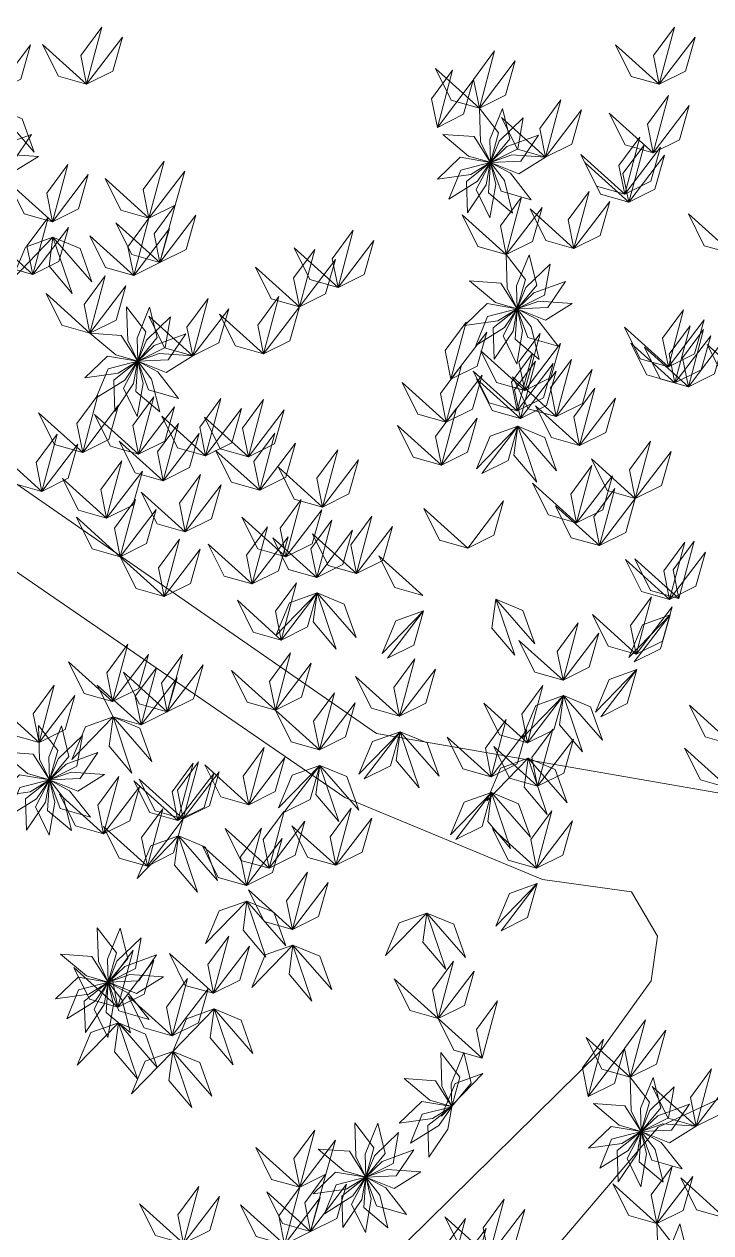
# Model space of a CAD drawing. Header units: inches. Extents: x 15 to 22798, y 21 to 21519.
# Drawn here: x 17654.3 to 17723.8, y 11029.2 to 11151.6 of the extents above; entities that cross this region are included whole.
import ezdxf

# ---------------------------------------------------------------- set-up
doc = ezdxf.new("R2010")
doc.units = ezdxf.units.IN
doc.header["$MEASUREMENT"] = 0
doc.layers.add('ARREDAMENTO', color=8, linetype='Continuous', lineweight=13)

msp = doc.modelspace()

# ---------------------------------------------------------------- linework, layer by layer
at = {"layer": 'ARREDAMENTO', "linetype": 'Continuous', "lineweight": 0}
for points in [[(17758.54, 11172.9), (17747.81, 11112.25), (17729.91, 11072.85), (17689.91, 11079.79), (17649.18, 11108), (17649.08, 11133.79), (17643.19, 11157.63)], [(17636.11, 11153.09), (17644.57, 11134.42), (17600.07, 11135.54), (17525.23, 11146.86), (17596.86, 11132.3), (17641.37, 11127.96), (17644.69, 11102.18), (17686.71, 11073.33), (17706.73, 11065.02), (17715.76, 11063.77), (17718.36, 11059.26), (17717.73, 11054.75), (17712.6, 11047.63), (17684.33, 11019.8), (17664.4, 11005.54), (17636.06, 10997.05), (17616.71, 11000.2), (17582.5, 11009.09), (17556.05, 11014.15)], [(17652.96, 10962.94), (17661.3, 10973.29), (17667.7, 10986.21), (17672.82, 10996.54), (17681.17, 11003.67), (17697.24, 11016.63), (17706.88, 11026.33), (17718.43, 11039.92), (17726.8, 11043.82), (17737.79, 11036.77), (17750.73, 11023.92), (17757.87, 11012.34), (17755.43, 10974.94), (17758.72, 10958.83)]]:
    msp.add_lwpolyline(points, dxfattribs=at)
at = {"layer": 'ARREDAMENTO', "lineweight": 0}
for points in [[(17660.58, 11145.53), (17659.99, 11148.44), (17662.12, 11151.33), (17660.58, 11145.53)], [(17660.58, 11145.53), (17663.23, 11146.85), (17664.21, 11150.31), (17660.58, 11145.53)], [(17718.56, 11145.53), (17717.98, 11148.43), (17720.1, 11151.32), (17718.56, 11145.53)], [(17718.56, 11145.53), (17721.21, 11146.85), (17722.19, 11150.3), (17718.56, 11145.53)], [(17651.28, 11144.73), (17653.93, 11146.05), (17654.91, 11149.51), (17651.28, 11144.73)], [(17660.58, 11145.53), (17657.72, 11146.34), (17656.12, 11149.55), (17660.58, 11145.53)], [(17700.34, 11143.11), (17699.75, 11146.02), (17701.88, 11148.91), (17700.34, 11143.11)], [(17718.56, 11145.53), (17715.71, 11146.33), (17714.11, 11149.54), (17718.56, 11145.53)], [(17700.34, 11143.11), (17702.99, 11144.43), (17703.97, 11147.89), (17700.34, 11143.11)], [(17696.09, 11141.17), (17695.51, 11144.07), (17697.63, 11146.96), (17696.09, 11141.17)], [(17700.34, 11143.11), (17697.49, 11143.92), (17695.89, 11147.13), (17700.34, 11143.11)], [(17696.09, 11141.17), (17698.74, 11142.49), (17699.72, 11145.94), (17696.09, 11141.17)], [(17717.94, 11138.59), (17717.36, 11141.5), (17719.48, 11144.39), (17717.94, 11138.59)], [(17651.33, 11143.17), (17654.07, 11142.03), (17655.27, 11138.65), (17651.33, 11143.17)], [(17700.34, 11143.11), (17700.46, 11139.7), (17701.46, 11137.63), (17702.29, 11140.6), (17700.34, 11143.11)], [(17702.67, 11143.09), (17701.39, 11139.93), (17701.46, 11137.63), (17703.43, 11140), (17702.67, 11143.09)], [(17707.04, 11138.16), (17706.45, 11141.07), (17708.58, 11143.96), (17707.04, 11138.16)], [(17707.04, 11138.16), (17709.69, 11139.48), (17710.67, 11142.93), (17707.04, 11138.16)], [(17717.94, 11138.59), (17720.6, 11139.91), (17721.57, 11143.37), (17717.94, 11138.59)], [(17704.79, 11142.13), (17702.34, 11139.76), (17701.47, 11137.62), (17704.23, 11138.99), (17704.79, 11142.13)], [(17707.04, 11138.16), (17704.19, 11138.97), (17702.59, 11142.18), (17707.04, 11138.16)], [(17717.94, 11138.59), (17715.09, 11139.4), (17713.49, 11142.61), (17717.94, 11138.59)], [(17655, 11140.46), (17651.8, 11139.29), (17650.13, 11137.69), (17653.21, 11137.82), (17655, 11140.46)], [(17696.63, 11140.46), (17699.24, 11138.27), (17701.45, 11137.63), (17699.8, 11140.23), (17696.63, 11140.46)], [(17706.34, 11140.38), (17703.13, 11139.22), (17701.47, 11137.62), (17704.55, 11137.75), (17706.34, 11140.38)], [(17715.06, 11134.39), (17714.47, 11137.3), (17716.6, 11140.19), (17715.06, 11134.39)], [(17715.46, 11133.58), (17714.88, 11136.49), (17717.01, 11139.38), (17715.46, 11133.58)], [(17715.06, 11134.39), (17717.71, 11135.71), (17718.69, 11139.16), (17715.06, 11134.39)], [(17655.7, 11138.23), (17652.3, 11138.47), (17650.13, 11137.69), (17653, 11136.55), (17655.7, 11138.23)], [(17696.11, 11135.93), (17699.49, 11136.41), (17701.45, 11137.62), (17698.41, 11138.14), (17696.11, 11135.93)], [(17707.04, 11138.16), (17703.64, 11138.4), (17701.47, 11137.62), (17704.34, 11136.48), (17707.04, 11138.16)], [(17715.06, 11134.39), (17712.2, 11135.2), (17710.6, 11138.41), (17715.06, 11134.39)], [(17715.46, 11133.58), (17718.12, 11134.91), (17719.09, 11138.36), (17715.46, 11133.58)], [(17657.12, 11131.61), (17656.54, 11134.52), (17658.66, 11137.41), (17657.12, 11131.61)], [(17666.89, 11131.97), (17666.3, 11134.87), (17668.43, 11137.76), (17666.89, 11131.97)], [(17666.89, 11131.97), (17669.54, 11133.29), (17670.52, 11136.74), (17666.89, 11131.97)], [(17697.26, 11133.9), (17700.15, 11135.71), (17701.45, 11137.62), (17698.46, 11136.85), (17697.26, 11133.9)], [(17699.14, 11132.52), (17701.04, 11135.34), (17701.45, 11137.61), (17699.03, 11135.7), (17699.14, 11132.52)], [(17701.41, 11132.01), (17702.01, 11135.37), (17701.46, 11137.61), (17700.03, 11134.88), (17701.41, 11132.01)], [(17703.7, 11132.48), (17702.87, 11135.79), (17701.46, 11137.61), (17701.26, 11134.53), (17703.7, 11132.48)], [(17705.59, 11133.84), (17703.5, 11136.52), (17701.46, 11137.61), (17702.54, 11134.72), (17705.59, 11133.84)], [(17715.46, 11133.58), (17712.61, 11134.39), (17711.01, 11137.6), (17715.46, 11133.58)], [(17657.12, 11131.61), (17654.27, 11132.42), (17652.67, 11135.63), (17657.12, 11131.61)], [(17657.12, 11131.61), (17659.77, 11132.93), (17660.75, 11136.39), (17657.12, 11131.61)], [(17666.89, 11131.97), (17664.04, 11132.77), (17662.44, 11135.99), (17666.89, 11131.97)], [(17709.92, 11128.89), (17709.33, 11131.8), (17711.46, 11134.69), (17709.92, 11128.89)], [(17668, 11127.49), (17667.41, 11130.4), (17669.54, 11133.29), (17668, 11127.49)], [(17703.05, 11128.29), (17702.47, 11131.2), (17704.6, 11134.09), (17703.05, 11128.29)], [(17703.05, 11128.29), (17705.71, 11129.61), (17706.69, 11133.07), (17703.05, 11128.29)], [(17709.92, 11128.89), (17712.57, 11130.21), (17713.55, 11133.66), (17709.92, 11128.89)], [(17655.12, 11126.26), (17654.54, 11129.17), (17656.67, 11132.06), (17655.12, 11126.26)], [(17665.35, 11126.17), (17664.76, 11129.08), (17666.89, 11131.97), (17665.35, 11126.17)], [(17668, 11127.49), (17670.65, 11128.81), (17671.63, 11132.27), (17668, 11127.49)], [(17703.05, 11128.29), (17700.2, 11129.1), (17698.6, 11132.31), (17703.05, 11128.29)], [(17709.92, 11128.89), (17707.07, 11129.7), (17705.47, 11132.91), (17709.92, 11128.89)], [(17725.96, 11128.39), (17723.11, 11129.19), (17721.51, 11132.41), (17725.96, 11128.39)], [(17655.12, 11126.26), (17657.78, 11127.58), (17658.75, 11131.03), (17655.12, 11126.26)], [(17668, 11127.49), (17665.15, 11128.3), (17663.55, 11131.51), (17668, 11127.49)], [(17665.35, 11126.17), (17668, 11127.49), (17668.98, 11130.94), (17665.35, 11126.17)], [(17686.03, 11124.95), (17685.45, 11127.86), (17687.58, 11130.75), (17686.03, 11124.95)], [(17655.12, 11126.26), (17652.27, 11127.07), (17650.67, 11130.28), (17655.12, 11126.26)], [(17657.17, 11130.04), (17654.38, 11129.05), (17653, 11125.74), (17657.17, 11130.04)], [(17657.17, 11130.04), (17656.78, 11127.11), (17659.1, 11124.36), (17657.17, 11130.04)], [(17657.17, 11130.04), (17659.91, 11128.9), (17661.11, 11125.52), (17657.17, 11130.04)], [(17665.35, 11126.17), (17662.49, 11126.98), (17660.89, 11130.19), (17665.35, 11126.17)], [(17686.03, 11124.95), (17688.69, 11126.28), (17689.66, 11129.73), (17686.03, 11124.95)], [(17682.13, 11123.01), (17681.54, 11125.92), (17683.67, 11128.81), (17682.13, 11123.01)], [(17686.03, 11124.95), (17683.18, 11125.76), (17681.58, 11128.97), (17686.03, 11124.95)], [(17703.05, 11128.29), (17703.17, 11124.89), (17704.18, 11122.81), (17705.01, 11125.78), (17703.05, 11128.29)], [(17705.39, 11128.27), (17704.11, 11125.11), (17704.18, 11122.81), (17706.15, 11125.18), (17705.39, 11128.27)], [(17682.13, 11123.01), (17679.27, 11123.82), (17677.67, 11127.03), (17682.13, 11123.01)], [(17682.13, 11123.01), (17684.78, 11124.33), (17685.76, 11127.78), (17682.13, 11123.01)], [(17707.51, 11127.31), (17705.06, 11124.94), (17704.18, 11122.8), (17706.95, 11124.17), (17707.51, 11127.31)], [(17660.92, 11120.34), (17660.34, 11123.24), (17662.46, 11126.13), (17660.92, 11120.34)], [(17660.92, 11120.34), (17663.57, 11121.66), (17664.55, 11125.11), (17660.92, 11120.34)], [(17699.34, 11125.64), (17701.96, 11123.45), (17704.17, 11122.81), (17702.52, 11125.41), (17699.34, 11125.64)], [(17709.05, 11125.56), (17705.85, 11124.4), (17704.18, 11122.8), (17707.27, 11122.93), (17709.05, 11125.56)], [(17660.92, 11120.34), (17658.07, 11121.14), (17656.47, 11124.36), (17660.92, 11120.34)], [(17671.33, 11118.03), (17670.74, 11120.94), (17672.87, 11123.83), (17671.33, 11118.03)], [(17678.5, 11118.24), (17677.91, 11121.14), (17680.04, 11124.03), (17678.5, 11118.24)], [(17698.83, 11121.11), (17702.21, 11121.59), (17704.17, 11122.8), (17701.13, 11123.32), (17698.83, 11121.11)], [(17709.75, 11123.34), (17706.35, 11123.58), (17704.18, 11122.8), (17707.05, 11121.66), (17709.75, 11123.34)], [(17664.63, 11122.99), (17664.75, 11119.58), (17665.75, 11117.5), (17666.58, 11120.47), (17664.63, 11122.99)], [(17666.96, 11122.97), (17665.68, 11119.81), (17665.76, 11117.5), (17667.72, 11119.88), (17666.96, 11122.97)], [(17669.08, 11122), (17666.63, 11119.63), (17665.76, 11117.5), (17668.52, 11118.87), (17669.08, 11122)], [(17671.33, 11118.03), (17668.48, 11118.84), (17666.88, 11122.05), (17671.33, 11118.03)], [(17671.33, 11118.03), (17673.98, 11119.36), (17674.96, 11122.81), (17671.33, 11118.03)], [(17678.5, 11118.24), (17675.64, 11119.04), (17674.04, 11122.25), (17678.5, 11118.24)], [(17678.5, 11118.24), (17681.15, 11119.56), (17682.13, 11123.01), (17678.5, 11118.24)], [(17699.98, 11119.08), (17702.87, 11120.89), (17704.17, 11122.8), (17701.18, 11122.03), (17699.98, 11119.08)], [(17701.85, 11117.7), (17703.76, 11120.52), (17704.17, 11122.79), (17701.75, 11120.88), (17701.85, 11117.7)], [(17704.13, 11117.2), (17704.72, 11120.55), (17704.17, 11122.79), (17702.74, 11120.06), (17704.13, 11117.2)], [(17706.41, 11117.66), (17705.59, 11120.97), (17704.18, 11122.79), (17703.98, 11119.71), (17706.41, 11117.66)], [(17708.31, 11119.02), (17706.21, 11121.7), (17704.18, 11122.79), (17705.25, 11119.9), (17708.31, 11119.02)], [(17719.48, 11116.92), (17718.89, 11119.82), (17721.02, 11122.71), (17719.48, 11116.92)], [(17697.46, 11115.66), (17696.87, 11118.57), (17699, 11121.46), (17697.46, 11115.66)], [(17719.48, 11116.92), (17716.62, 11117.72), (17715.02, 11120.94), (17719.48, 11116.92)], [(17719.48, 11116.92), (17722.13, 11118.24), (17723.11, 11121.69), (17719.48, 11116.92)], [(17720.13, 11115.29), (17719.55, 11118.2), (17721.67, 11121.09), (17720.13, 11115.29)], [(17660.92, 11120.34), (17663.53, 11118.15), (17665.75, 11117.5), (17664.09, 11120.11), (17660.92, 11120.34)], [(17670.63, 11120.26), (17667.42, 11119.09), (17665.76, 11117.49), (17668.84, 11117.62), (17670.63, 11120.26)], [(17697.46, 11115.66), (17700.11, 11116.98), (17701.09, 11120.43), (17697.46, 11115.66)], [(17704.93, 11114.51), (17704.35, 11117.42), (17706.48, 11120.31), (17704.93, 11114.51)], [(17720.13, 11115.29), (17722.79, 11116.62), (17723.76, 11120.07), (17720.13, 11115.29)], [(17721.5, 11114.91), (17720.91, 11117.82), (17723.04, 11120.71), (17721.5, 11114.91)], [(17721.5, 11114.91), (17724.15, 11116.23), (17725.13, 11119.68), (17721.5, 11114.91)], [(17704.93, 11114.51), (17702.08, 11115.32), (17700.48, 11118.53), (17704.93, 11114.51)], [(17704.93, 11114.51), (17707.59, 11115.84), (17708.57, 11119.29), (17704.93, 11114.51)], [(17720.13, 11115.29), (17717.28, 11116.1), (17715.68, 11119.31), (17720.13, 11115.29)], [(17721.5, 11114.91), (17718.65, 11115.72), (17717.05, 11118.93), (17721.5, 11114.91)], [(17727.86, 11115.18), (17725.01, 11115.98), (17723.41, 11119.19), (17727.86, 11115.18)], [(17660.41, 11115.81), (17663.78, 11116.28), (17665.74, 11117.5), (17662.7, 11118.01), (17660.41, 11115.81)], [(17661.56, 11113.78), (17664.45, 11115.58), (17665.74, 11117.49), (17662.75, 11116.72), (17661.56, 11113.78)], [(17663.43, 11112.39), (17665.34, 11115.22), (17665.74, 11117.49), (17663.33, 11115.57), (17663.43, 11112.39)], [(17665.71, 11111.89), (17666.3, 11115.25), (17665.75, 11117.49), (17664.32, 11114.75), (17665.71, 11111.89)], [(17667.99, 11112.36), (17667.16, 11115.66), (17665.75, 11117.49), (17665.56, 11114.41), (17667.99, 11112.36)], [(17669.89, 11113.71), (17667.79, 11116.4), (17665.75, 11117.49), (17666.83, 11114.59), (17669.89, 11113.71)], [(17671.33, 11118.03), (17667.93, 11118.27), (17665.76, 11117.49), (17668.63, 11116.36), (17671.33, 11118.03)], [(17696.98, 11111.31), (17696.39, 11114.21), (17698.52, 11117.1), (17696.98, 11111.31)], [(17704.17, 11112.47), (17703.59, 11115.38), (17705.71, 11118.27), (17704.17, 11112.47)], [(17704.49, 11111.69), (17703.9, 11114.6), (17706.03, 11117.49), (17704.49, 11111.69)], [(17704.17, 11112.47), (17706.83, 11113.79), (17707.8, 11117.25), (17704.17, 11112.47)], [(17708.13, 11111.88), (17707.55, 11114.78), (17709.67, 11117.67), (17708.13, 11111.88)], [(17696.98, 11111.31), (17699.63, 11112.63), (17700.61, 11116.08), (17696.98, 11111.31)], [(17704.17, 11112.47), (17701.32, 11113.28), (17699.72, 11116.49), (17704.17, 11112.47)], [(17708.13, 11111.88), (17705.28, 11112.68), (17703.68, 11115.9), (17708.13, 11111.88)], [(17704.49, 11111.69), (17707.14, 11113.01), (17708.12, 11116.47), (17704.49, 11111.69)], [(17708.13, 11111.88), (17710.78, 11113.2), (17711.76, 11116.65), (17708.13, 11111.88)], [(17696.98, 11111.31), (17694.12, 11112.12), (17692.53, 11115.33), (17696.98, 11111.31)], [(17704.49, 11111.69), (17701.64, 11112.5), (17700.04, 11115.71), (17704.49, 11111.69)], [(17710.49, 11108.96), (17709.9, 11111.87), (17712.03, 11114.76), (17710.49, 11108.96)], [(17660.18, 11108.26), (17659.59, 11111.17), (17661.72, 11114.06), (17660.18, 11108.26)], [(17665.83, 11108.09), (17665.25, 11110.99), (17667.37, 11113.88), (17665.83, 11108.09)], [(17672.63, 11107.92), (17672.05, 11110.82), (17674.17, 11113.71), (17672.63, 11107.92)], [(17676.96, 11107.81), (17676.37, 11110.71), (17678.5, 11113.6), (17676.96, 11107.81)], [(17710.49, 11108.96), (17713.14, 11110.29), (17714.12, 11113.74), (17710.49, 11108.96)], [(17660.18, 11108.26), (17657.32, 11109.07), (17655.72, 11112.28), (17660.18, 11108.26)], [(17660.18, 11108.26), (17662.83, 11109.58), (17663.81, 11113.04), (17660.18, 11108.26)], [(17665.83, 11108.09), (17668.49, 11109.41), (17669.46, 11112.86), (17665.83, 11108.09)], [(17672.63, 11107.92), (17675.28, 11109.24), (17676.26, 11112.69), (17672.63, 11107.92)], [(17676.96, 11107.81), (17679.61, 11109.13), (17680.59, 11112.58), (17676.96, 11107.81)], [(17696.5, 11106.96), (17695.91, 11109.86), (17698.04, 11112.75), (17696.5, 11106.96)], [(17710.49, 11108.96), (17707.63, 11109.77), (17706.03, 11112.98), (17710.49, 11108.96)], [(17665.83, 11108.09), (17662.98, 11108.89), (17661.38, 11112.11), (17665.83, 11108.09)], [(17668.33, 11105.39), (17667.75, 11108.3), (17669.88, 11111.19), (17668.33, 11105.39)], [(17672.63, 11107.92), (17669.78, 11108.72), (17668.18, 11111.93), (17672.63, 11107.92)], [(17676.96, 11107.81), (17674.1, 11108.61), (17672.5, 11111.83), (17676.96, 11107.81)], [(17696.5, 11106.96), (17693.65, 11107.76), (17692.05, 11110.98), (17696.5, 11106.96)], [(17696.5, 11106.96), (17699.15, 11108.28), (17700.13, 11111.73), (17696.5, 11106.96)], [(17656.05, 11104.31), (17655.47, 11107.22), (17657.6, 11110.11), (17656.05, 11104.31)], [(17668.33, 11105.39), (17670.99, 11106.72), (17671.96, 11110.17), (17668.33, 11105.39)], [(17678.1, 11104.43), (17677.51, 11107.33), (17679.64, 11110.22), (17678.1, 11104.43)], [(17704.22, 11110.91), (17701.43, 11109.91), (17700.05, 11106.6), (17704.22, 11110.91)], [(17700.59, 11106.13), (17703.25, 11107.45), (17704.22, 11110.91), (17700.59, 11106.13)], [(17704.22, 11110.91), (17703.83, 11107.97), (17706.15, 11105.23), (17704.22, 11110.91)], [(17704.22, 11110.91), (17706.96, 11109.76), (17708.16, 11106.38), (17704.22, 11110.91)], [(17656.05, 11104.31), (17658.71, 11105.64), (17659.69, 11109.09), (17656.05, 11104.31)], [(17668.33, 11105.39), (17665.48, 11106.2), (17663.88, 11109.41), (17668.33, 11105.39)], [(17678.1, 11104.43), (17680.75, 11105.75), (17681.73, 11109.2), (17678.1, 11104.43)], [(17684.46, 11102.73), (17683.87, 11105.64), (17686, 11108.53), (17684.46, 11102.73)], [(17716.13, 11103.59), (17715.55, 11106.5), (17717.68, 11109.39), (17716.13, 11103.59)], [(17656.05, 11104.31), (17653.2, 11105.12), (17651.6, 11108.33), (17656.05, 11104.31)], [(17662.59, 11101.59), (17662.01, 11104.5), (17664.13, 11107.39), (17662.59, 11101.59)], [(17662.59, 11101.59), (17662.01, 11104.5), (17664.13, 11107.39), (17662.59, 11101.59)], [(17678.1, 11104.43), (17675.24, 11105.23), (17673.64, 11108.45), (17678.1, 11104.43)], [(17684.46, 11102.73), (17687.11, 11104.05), (17688.09, 11107.51), (17684.46, 11102.73)], [(17716.13, 11103.59), (17713.28, 11104.4), (17711.68, 11107.61), (17716.13, 11103.59)], [(17716.13, 11103.59), (17718.79, 11104.91), (17719.76, 11108.36), (17716.13, 11103.59)], [(17662.59, 11101.59), (17665.25, 11102.91), (17666.22, 11106.36), (17662.59, 11101.59)], [(17662.59, 11101.59), (17665.25, 11102.91), (17666.22, 11106.36), (17662.59, 11101.59)], [(17684.46, 11102.73), (17681.6, 11103.54), (17680.01, 11106.75), (17684.46, 11102.73)], [(17710.19, 11101.13), (17709.6, 11104.03), (17711.73, 11106.92), (17710.19, 11101.13)], [(17662.59, 11101.59), (17659.74, 11102.4), (17658.14, 11105.61), (17662.59, 11101.59)], [(17662.59, 11101.59), (17659.74, 11102.4), (17658.14, 11105.61), (17662.59, 11101.59)], [(17670.56, 11100.21), (17669.98, 11103.12), (17672.11, 11106.01), (17670.56, 11100.21)], [(17670.56, 11100.21), (17673.22, 11101.53), (17674.2, 11104.99), (17670.56, 11100.21)], [(17710.19, 11101.13), (17707.33, 11101.93), (17705.73, 11105.14), (17710.19, 11101.13)], [(17710.19, 11101.13), (17712.84, 11102.45), (17713.82, 11105.9), (17710.19, 11101.13)], [(17670.56, 11100.21), (17667.71, 11101.02), (17666.11, 11104.23), (17670.56, 11100.21)], [(17712.5, 11098.82), (17711.92, 11101.72), (17714.05, 11104.61), (17712.5, 11098.82)], [(17663.99, 11097.7), (17663.4, 11100.6), (17665.53, 11103.49), (17663.99, 11097.7)], [(17663.99, 11097.7), (17666.64, 11099.02), (17667.62, 11102.47), (17663.99, 11097.7)], [(17680.75, 11097.69), (17680.17, 11100.6), (17682.29, 11103.49), (17680.75, 11097.69)], [(17680.75, 11097.69), (17683.4, 11099.01), (17684.38, 11102.46), (17680.75, 11097.69)], [(17699.17, 11098.57), (17696.32, 11099.38), (17694.72, 11102.59), (17699.17, 11098.57)], [(17699.17, 11098.57), (17701.82, 11099.89), (17702.8, 11103.34), (17699.17, 11098.57)], [(17712.5, 11098.82), (17709.65, 11099.62), (17708.05, 11102.84), (17712.5, 11098.82)], [(17712.5, 11098.82), (17715.16, 11100.14), (17716.13, 11103.59), (17712.5, 11098.82)], [(17663.99, 11097.7), (17661.14, 11098.5), (17659.54, 11101.71), (17663.99, 11097.7)], [(17680.75, 11097.69), (17677.9, 11098.5), (17676.3, 11101.71), (17680.75, 11097.69)], [(17683.87, 11095.6), (17683.29, 11098.51), (17685.41, 11101.4), (17683.87, 11095.6)], [(17687.9, 11095.99), (17687.32, 11098.9), (17689.44, 11101.79), (17687.9, 11095.99)], [(17677.35, 11094.94), (17676.77, 11097.84), (17678.89, 11100.73), (17677.35, 11094.94)], [(17687.9, 11095.99), (17685.05, 11096.8), (17683.45, 11100.01), (17687.9, 11095.99)], [(17683.87, 11095.6), (17686.53, 11096.92), (17687.5, 11100.38), (17683.87, 11095.6)], [(17687.9, 11095.99), (17690.56, 11097.31), (17691.53, 11100.76), (17687.9, 11095.99)], [(17668.44, 11093.68), (17667.86, 11096.58), (17669.98, 11099.47), (17668.44, 11093.68)], [(17677.35, 11094.94), (17674.5, 11095.74), (17672.9, 11098.96), (17677.35, 11094.94)], [(17677.35, 11094.94), (17680.01, 11096.26), (17680.98, 11099.71), (17677.35, 11094.94)], [(17683.87, 11095.6), (17681.02, 11096.41), (17679.42, 11099.62), (17683.87, 11095.6)], [(17719.6, 11093.38), (17719.01, 11096.28), (17721.14, 11099.17), (17719.6, 11093.38)], [(17720.53, 11093.47), (17719.95, 11096.37), (17722.08, 11099.26), (17720.53, 11093.47)], [(17668.44, 11093.68), (17665.59, 11094.48), (17663.99, 11097.7), (17668.44, 11093.68)], [(17668.44, 11093.68), (17671.09, 11095), (17672.07, 11098.45), (17668.44, 11093.68)], [(17694.62, 11093.77), (17691.77, 11094.58), (17690.17, 11097.79), (17694.62, 11093.77)], [(17719.6, 11093.38), (17722.25, 11094.7), (17723.23, 11098.15), (17719.6, 11093.38)], [(17719.6, 11093.38), (17716.74, 11094.18), (17715.14, 11097.4), (17719.6, 11093.38)], [(17720.53, 11093.47), (17717.68, 11094.27), (17716.08, 11097.49), (17720.53, 11093.47)], [(17680.29, 11089.26), (17679.71, 11092.17), (17681.84, 11095.06), (17680.29, 11089.26)], [(17683.92, 11094.03), (17681.13, 11093.04), (17679.75, 11089.73), (17683.92, 11094.03)], [(17680.29, 11089.26), (17682.95, 11090.58), (17683.92, 11094.03), (17680.29, 11089.26)], [(17680.29, 11089.26), (17682.95, 11090.58), (17683.92, 11094.03), (17680.29, 11089.26)], [(17683.92, 11094.03), (17683.53, 11091.1), (17685.85, 11088.35), (17683.92, 11094.03)], [(17683.92, 11094.03), (17686.66, 11092.89), (17687.87, 11089.51), (17683.92, 11094.03)], [(17680.29, 11089.26), (17677.44, 11090.07), (17675.84, 11093.28), (17680.29, 11089.26)], [(17702, 11093.4), (17701.61, 11090.46), (17703.92, 11087.72), (17702, 11093.4)], [(17702, 11093.4), (17704.73, 11092.25), (17705.94, 11088.87), (17702, 11093.4)], [(17716.23, 11087.84), (17715.65, 11090.74), (17717.77, 11093.63), (17716.23, 11087.84)], [(17716.23, 11087.84), (17715.65, 11090.74), (17717.77, 11093.63), (17716.23, 11087.84)], [(17716.23, 11087.84), (17718.89, 11089.16), (17719.86, 11092.61), (17716.23, 11087.84)], [(17716.23, 11087.84), (17718.89, 11089.16), (17719.86, 11092.61), (17716.23, 11087.84)], [(17694.68, 11092.2), (17691.88, 11091.21), (17690.5, 11087.89), (17694.68, 11092.2)], [(17691.04, 11087.43), (17693.7, 11088.75), (17694.68, 11092.2), (17691.04, 11087.43)], [(17716.23, 11087.84), (17713.38, 11088.64), (17711.78, 11091.86), (17716.23, 11087.84)], [(17716.23, 11087.84), (17713.38, 11088.64), (17711.78, 11091.86), (17716.23, 11087.84)], [(17719.65, 11091.81), (17716.86, 11090.81), (17715.47, 11087.5), (17719.65, 11091.81)], [(17716.02, 11087.04), (17718.67, 11088.36), (17719.65, 11091.81), (17716.02, 11087.04)], [(17708.81, 11085.2), (17708.22, 11088.1), (17710.35, 11090.99), (17708.81, 11085.2)], [(17708.81, 11085.2), (17705.95, 11086), (17704.35, 11089.22), (17708.81, 11085.2)], [(17708.81, 11085.2), (17711.46, 11086.52), (17712.44, 11089.97), (17708.81, 11085.2)], [(17663.19, 11083.04), (17662.61, 11085.94), (17664.74, 11088.83), (17663.19, 11083.04)], [(17663.19, 11083.04), (17665.85, 11084.36), (17666.83, 11087.81), (17663.19, 11083.04)], [(17668.75, 11081.99), (17668.17, 11084.89), (17670.3, 11087.78), (17668.75, 11081.99)], [(17679.69, 11082.15), (17679.1, 11085.06), (17681.23, 11087.95), (17679.69, 11082.15)], [(17663.19, 11083.04), (17660.34, 11083.84), (17658.74, 11087.06), (17663.19, 11083.04)], [(17668.75, 11081.99), (17671.41, 11083.31), (17672.38, 11086.76), (17668.75, 11081.99)], [(17679.69, 11082.15), (17682.34, 11083.47), (17683.32, 11086.93), (17679.69, 11082.15)], [(17692.27, 11081.55), (17691.68, 11084.46), (17693.81, 11087.35), (17692.27, 11081.55)], [(17668.75, 11081.99), (17665.9, 11082.79), (17664.3, 11086), (17668.75, 11081.99)], [(17666.1, 11080.66), (17665.51, 11083.57), (17667.64, 11086.46), (17666.1, 11080.66)], [(17666.1, 11080.66), (17668.75, 11081.99), (17669.73, 11085.44), (17666.1, 11080.66)], [(17679.69, 11082.15), (17676.83, 11082.96), (17675.23, 11086.17), (17679.69, 11082.15)], [(17692.27, 11081.55), (17689.41, 11082.36), (17687.81, 11085.57), (17692.27, 11081.55)], [(17692.27, 11081.55), (17694.92, 11082.87), (17695.9, 11086.32), (17692.27, 11081.55)], [(17716.28, 11086.27), (17713.49, 11085.27), (17712.11, 11081.96), (17716.28, 11086.27)], [(17712.65, 11081.5), (17715.31, 11082.82), (17716.28, 11086.27), (17712.65, 11081.5)], [(17655.76, 11078.89), (17655.18, 11081.8), (17657.3, 11084.69), (17655.76, 11078.89)], [(17666.1, 11080.66), (17663.25, 11081.47), (17661.65, 11084.68), (17666.1, 11080.66)], [(17705.23, 11078.86), (17704.64, 11081.76), (17706.77, 11084.65), (17705.23, 11078.86)], [(17655.76, 11078.89), (17652.91, 11079.7), (17651.31, 11082.91), (17655.76, 11078.89)], [(17655.76, 11078.89), (17658.41, 11080.21), (17659.39, 11083.66), (17655.76, 11078.89)], [(17684.14, 11078.13), (17683.55, 11081.04), (17685.68, 11083.93), (17684.14, 11078.13)], [(17684.14, 11078.13), (17686.79, 11079.46), (17687.77, 11082.91), (17684.14, 11078.13)], [(17705.23, 11078.86), (17702.38, 11079.66), (17700.78, 11082.87), (17705.23, 11078.86)], [(17708.86, 11083.63), (17706.07, 11082.63), (17704.69, 11079.32), (17708.86, 11083.63)], [(17705.23, 11078.86), (17707.88, 11080.18), (17708.86, 11083.63), (17705.23, 11078.86)], [(17708.86, 11083.63), (17708.47, 11080.69), (17710.79, 11077.95), (17708.86, 11083.63)], [(17708.86, 11083.63), (17711.6, 11082.49), (17712.8, 11079.11), (17708.86, 11083.63)], [(17684.14, 11078.13), (17681.29, 11078.94), (17679.69, 11082.15), (17684.14, 11078.13)], [(17726.05, 11078.64), (17723.19, 11079.45), (17721.6, 11082.66), (17726.05, 11078.64)], [(17655.7, 11080.59), (17655.82, 11077.19), (17656.82, 11075.11), (17657.65, 11078.08), (17655.7, 11080.59)], [(17658.03, 11080.57), (17656.75, 11077.41), (17656.83, 11075.11), (17658.79, 11077.48), (17658.03, 11080.57)], [(17663.25, 11081.47), (17660.45, 11080.48), (17659.07, 11077.16), (17663.25, 11081.47)], [(17663.25, 11081.47), (17662.86, 11078.53), (17665.17, 11075.79), (17663.25, 11081.47)], [(17663.25, 11081.47), (17665.98, 11080.33), (17667.19, 11076.95), (17663.25, 11081.47)], [(17701.53, 11075.4), (17700.95, 11078.31), (17703.07, 11081.2), (17701.53, 11075.4)], [(17660.15, 11079.61), (17657.7, 11077.24), (17656.83, 11075.11), (17659.59, 11076.48), (17660.15, 11079.61)], [(17692.32, 11079.98), (17689.53, 11078.99), (17688.14, 11075.68), (17692.32, 11079.98)], [(17688.69, 11075.21), (17691.34, 11076.53), (17692.32, 11079.98), (17688.69, 11075.21)], [(17692.32, 11079.98), (17691.93, 11077.05), (17694.24, 11074.3), (17692.32, 11079.98)], [(17692.32, 11079.98), (17695.05, 11078.84), (17696.26, 11075.46), (17692.32, 11079.98)], [(17701.53, 11075.4), (17698.68, 11076.21), (17697.08, 11079.42), (17701.53, 11075.4)], [(17701.53, 11075.4), (17704.18, 11076.72), (17705.16, 11080.18), (17701.53, 11075.4)], [(17706.24, 11074.45), (17705.66, 11077.35), (17707.79, 11080.24), (17706.24, 11074.45)], [(17706.24, 11074.45), (17708.9, 11075.77), (17709.87, 11079.22), (17706.24, 11074.45)], [(17651.99, 11077.94), (17654.6, 11075.75), (17656.82, 11075.11), (17655.16, 11077.71), (17651.99, 11077.94)], [(17677.01, 11072.59), (17676.42, 11075.49), (17678.55, 11078.38), (17677.01, 11072.59)], [(17706.24, 11074.45), (17703.39, 11075.26), (17701.79, 11078.47), (17706.24, 11074.45)], [(17725.57, 11074.29), (17722.72, 11075.1), (17721.12, 11078.31), (17725.57, 11074.29)], [(17661.7, 11077.86), (17658.5, 11076.7), (17656.83, 11075.1), (17659.91, 11075.23), (17661.7, 11077.86)], [(17669.82, 11070.99), (17669.24, 11073.9), (17671.37, 11076.79), (17669.82, 11070.99)], [(17670.36, 11071.15), (17669.78, 11074.05), (17671.91, 11076.94), (17670.36, 11071.15)], [(17677.01, 11072.59), (17679.66, 11073.91), (17680.64, 11077.36), (17677.01, 11072.59)], [(17705.28, 11077.29), (17702.49, 11076.29), (17701.11, 11072.98), (17705.28, 11077.29)], [(17705.28, 11077.29), (17704.89, 11074.35), (17707.21, 11071.61), (17705.28, 11077.29)], [(17705.28, 11077.29), (17708.02, 11076.15), (17709.22, 11072.77), (17705.28, 11077.29)], [(17651.48, 11073.41), (17654.85, 11073.89), (17656.81, 11075.1), (17653.77, 11075.62), (17651.48, 11073.41)], [(17662.4, 11075.64), (17659, 11075.88), (17656.83, 11075.1), (17659.7, 11073.96), (17662.4, 11075.64)], [(17669.82, 11070.99), (17672.48, 11072.31), (17673.45, 11075.76), (17669.82, 11070.99)], [(17670.36, 11071.15), (17673.02, 11072.47), (17673.99, 11075.92), (17670.36, 11071.15)], [(17677.01, 11072.59), (17674.16, 11073.39), (17672.56, 11076.61), (17677.01, 11072.59)], [(17684.19, 11076.57), (17681.4, 11075.57), (17680.02, 11072.26), (17684.19, 11076.57)], [(17680.56, 11071.79), (17683.21, 11073.11), (17684.19, 11076.57), (17680.56, 11071.79)], [(17684.19, 11076.57), (17683.8, 11073.63), (17686.12, 11070.89), (17684.19, 11076.57)], [(17684.19, 11076.57), (17686.93, 11075.43), (17688.13, 11072.05), (17684.19, 11076.57)], [(17652.63, 11071.38), (17655.52, 11073.19), (17656.81, 11075.1), (17653.83, 11074.33), (17652.63, 11071.38)], [(17654.5, 11070), (17656.41, 11072.83), (17656.81, 11075.1), (17654.4, 11073.18), (17654.5, 11070)], [(17656.78, 11069.5), (17657.37, 11072.85), (17656.82, 11075.09), (17655.39, 11072.36), (17656.78, 11069.5)], [(17659.06, 11069.96), (17658.23, 11073.27), (17656.82, 11075.09), (17656.63, 11072.01), (17659.06, 11069.96)], [(17660.96, 11071.32), (17658.86, 11074), (17656.82, 11075.09), (17657.9, 11072.2), (17660.96, 11071.32)], [(17662.3, 11069.64), (17661.71, 11072.55), (17663.84, 11075.44), (17662.3, 11069.64)], [(17662.3, 11069.64), (17664.95, 11070.96), (17665.93, 11074.41), (17662.3, 11069.64)], [(17669.82, 11070.99), (17666.97, 11071.8), (17665.37, 11075.01), (17669.82, 11070.99)], [(17670.36, 11071.15), (17667.51, 11071.96), (17665.91, 11075.17), (17670.36, 11071.15)], [(17662.3, 11069.64), (17659.44, 11070.45), (17657.84, 11073.66), (17662.3, 11069.64)], [(17701.58, 11073.83), (17698.79, 11072.84), (17697.41, 11069.53), (17701.58, 11073.83)], [(17697.95, 11069.06), (17700.61, 11070.38), (17701.58, 11073.83), (17697.95, 11069.06)], [(17701.58, 11073.83), (17701.19, 11070.9), (17703.51, 11068.15), (17701.58, 11073.83)], [(17701.58, 11073.83), (17704.32, 11072.69), (17705.52, 11069.31), (17701.58, 11073.83)], [(17666.73, 11066.37), (17666.15, 11069.28), (17668.28, 11072.17), (17666.73, 11066.37)], [(17679.05, 11066.15), (17678.46, 11069.05), (17680.59, 11071.94), (17679.05, 11066.15)], [(17685.82, 11066.45), (17685.23, 11069.35), (17687.36, 11072.24), (17685.82, 11066.45)], [(17706.13, 11066.17), (17705.54, 11069.08), (17707.67, 11071.97), (17706.13, 11066.17)], [(17666.73, 11066.37), (17669.39, 11067.7), (17670.36, 11071.15), (17666.73, 11066.37)], [(17679.05, 11066.15), (17681.7, 11067.47), (17682.68, 11070.92), (17679.05, 11066.15)], [(17685.82, 11066.45), (17688.47, 11067.77), (17689.45, 11071.22), (17685.82, 11066.45)], [(17706.13, 11066.17), (17708.78, 11067.49), (17709.76, 11070.95), (17706.13, 11066.17)], [(17666.73, 11066.37), (17663.88, 11067.18), (17662.28, 11070.39), (17666.73, 11066.37)], [(17669.88, 11069.42), (17667.08, 11068.43), (17665.7, 11065.11), (17669.88, 11069.42)], [(17669.88, 11069.42), (17669.49, 11066.48), (17671.8, 11063.74), (17669.88, 11069.42)], [(17669.88, 11069.42), (17672.61, 11068.28), (17673.82, 11064.9), (17669.88, 11069.42)], [(17679.05, 11066.15), (17676.2, 11066.95), (17674.6, 11070.17), (17679.05, 11066.15)], [(17676.75, 11064.4), (17676.17, 11067.31), (17678.29, 11070.2), (17676.75, 11064.4)], [(17685.82, 11066.45), (17682.97, 11067.25), (17681.37, 11070.46), (17685.82, 11066.45)], [(17706.13, 11066.17), (17703.27, 11066.98), (17701.67, 11070.19), (17706.13, 11066.17)], [(17676.75, 11064.4), (17673.9, 11065.21), (17672.3, 11068.42), (17676.75, 11064.4)], [(17676.75, 11064.4), (17679.41, 11065.72), (17680.38, 11069.17), (17676.75, 11064.4)], [(17681.41, 11059.94), (17680.82, 11062.85), (17682.95, 11065.74), (17681.41, 11059.94)], [(17681.41, 11059.94), (17684.06, 11061.26), (17685.04, 11064.72), (17681.41, 11059.94)], [(17706.18, 11064.61), (17703.39, 11063.61), (17702, 11060.3), (17706.18, 11064.61)], [(17702.55, 11059.83), (17705.2, 11061.15), (17706.18, 11064.61), (17702.55, 11059.83)], [(17681.41, 11059.94), (17678.56, 11060.75), (17676.96, 11063.96), (17681.41, 11059.94)], [(17676.8, 11062.83), (17674.01, 11061.84), (17672.63, 11058.53), (17676.8, 11062.83)], [(17676.8, 11062.83), (17676.42, 11059.89), (17678.73, 11057.15), (17676.8, 11062.83)], [(17676.8, 11062.83), (17679.54, 11061.69), (17680.75, 11058.31), (17676.8, 11062.83)], [(17695.01, 11061.62), (17692.22, 11060.62), (17690.84, 11057.31), (17695.01, 11061.62)], [(17695.01, 11061.62), (17694.62, 11058.68), (17696.94, 11055.94), (17695.01, 11061.62)], [(17695.01, 11061.62), (17697.75, 11060.48), (17698.95, 11057.1), (17695.01, 11061.62)], [(17661.65, 11060.11), (17661.77, 11056.7), (17662.77, 11054.62), (17663.6, 11057.6), (17661.65, 11060.11)], [(17663.98, 11060.09), (17662.7, 11056.93), (17662.77, 11054.62), (17664.74, 11057), (17663.98, 11060.09)], [(17666.1, 11059.12), (17663.65, 11056.76), (17662.78, 11054.62), (17665.54, 11055.99), (17666.1, 11059.12)], [(17673.42, 11053.49), (17672.84, 11056.39), (17674.97, 11059.28), (17673.42, 11053.49)], [(17681.46, 11058.38), (17678.67, 11057.38), (17677.29, 11054.07), (17681.46, 11058.38)], [(17681.46, 11058.38), (17681.07, 11055.44), (17683.39, 11052.7), (17681.46, 11058.38)], [(17681.46, 11058.38), (17684.2, 11057.24), (17685.4, 11053.86), (17681.46, 11058.38)], [(17657.94, 11057.46), (17660.55, 11055.27), (17662.76, 11054.62), (17661.11, 11057.23), (17657.94, 11057.46)], [(17667.64, 11057.38), (17664.44, 11056.21), (17662.78, 11054.62), (17665.86, 11054.75), (17667.64, 11057.38)], [(17663.74, 11052.07), (17663.15, 11054.98), (17665.28, 11057.87), (17663.74, 11052.07)], [(17673.42, 11053.49), (17670.57, 11054.29), (17668.97, 11057.51), (17673.42, 11053.49)], [(17673.42, 11053.49), (17676.08, 11054.81), (17677.06, 11058.26), (17673.42, 11053.49)], [(17663.74, 11052.07), (17660.88, 11052.88), (17659.28, 11056.09), (17663.74, 11052.07)], [(17663.74, 11052.07), (17666.39, 11053.39), (17667.37, 11056.84), (17663.74, 11052.07)], [(17696.17, 11050.94), (17695.59, 11053.85), (17697.71, 11056.74), (17696.17, 11050.94)], [(17657.42, 11052.93), (17660.8, 11053.4), (17662.76, 11054.62), (17659.72, 11055.13), (17657.42, 11052.93)], [(17668.35, 11055.16), (17664.95, 11055.39), (17662.78, 11054.61), (17665.64, 11053.48), (17668.35, 11055.16)], [(17669.25, 11049.18), (17668.67, 11052.09), (17670.79, 11054.98), (17669.25, 11049.18)], [(17696.17, 11050.94), (17693.32, 11051.75), (17691.72, 11054.96), (17696.17, 11050.94)], [(17696.17, 11050.94), (17698.83, 11052.27), (17699.8, 11055.72), (17696.17, 11050.94)], [(17658.57, 11050.9), (17661.46, 11052.71), (17662.76, 11054.61), (17659.77, 11053.85), (17658.57, 11050.9)], [(17660.45, 11049.51), (17662.35, 11052.34), (17662.76, 11054.61), (17660.34, 11052.69), (17660.45, 11049.51)], [(17662.72, 11049.01), (17663.31, 11052.37), (17662.76, 11054.61), (17661.33, 11051.87), (17662.72, 11049.01)], [(17665.01, 11049.48), (17664.18, 11052.78), (17662.77, 11054.61), (17662.57, 11051.53), (17665.01, 11049.48)], [(17666.9, 11050.83), (17664.8, 11053.52), (17662.77, 11054.61), (17663.85, 11051.72), (17666.9, 11050.83)], [(17669.25, 11049.18), (17671.9, 11050.5), (17672.88, 11053.95), (17669.25, 11049.18)], [(17669.25, 11049.18), (17666.4, 11049.99), (17664.8, 11053.2), (17669.25, 11049.18)], [(17700.62, 11046.93), (17700.04, 11049.83), (17702.17, 11052.72), (17700.62, 11046.93)], [(17673.48, 11051.92), (17670.68, 11050.92), (17669.3, 11047.61), (17673.48, 11051.92)], [(17673.48, 11051.92), (17673.09, 11048.98), (17675.4, 11046.24), (17673.48, 11051.92)], [(17673.48, 11051.92), (17676.21, 11050.78), (17677.42, 11047.4), (17673.48, 11051.92)], [(17663.79, 11050.5), (17661, 11049.51), (17659.62, 11046.2), (17663.79, 11050.5)], [(17663.79, 11050.5), (17663.4, 11047.56), (17665.72, 11044.82), (17663.79, 11050.5)], [(17663.79, 11050.5), (17666.53, 11049.36), (17667.73, 11045.98), (17663.79, 11050.5)], [(17700.62, 11046.93), (17697.77, 11047.73), (17696.17, 11050.94), (17700.62, 11046.93)], [(17715.6, 11044.99), (17715.02, 11047.9), (17717.15, 11050.79), (17715.6, 11044.99)], [(17711.36, 11043.05), (17710.77, 11045.95), (17712.9, 11048.84), (17711.36, 11043.05)], [(17715.6, 11044.99), (17712.75, 11045.8), (17711.15, 11049.01), (17715.6, 11044.99)], [(17715.6, 11044.99), (17718.26, 11046.31), (17719.23, 11049.77), (17715.6, 11044.99)], [(17669.3, 11047.61), (17666.51, 11046.62), (17665.13, 11043.3), (17669.3, 11047.61)], [(17669.3, 11047.61), (17668.91, 11044.67), (17671.23, 11041.93), (17669.3, 11047.61)], [(17669.3, 11047.61), (17672.04, 11046.47), (17673.24, 11043.09), (17669.3, 11047.61)], [(17696.43, 11047.51), (17696.55, 11044.1), (17697.56, 11042.02), (17698.38, 11044.99), (17696.43, 11047.51)], [(17698.76, 11047.49), (17697.49, 11044.33), (17697.56, 11042.02), (17699.52, 11044.4), (17698.76, 11047.49)], [(17711.36, 11043.05), (17714.01, 11044.37), (17714.99, 11047.82), (17711.36, 11043.05)], [(17700.68, 11045.36), (17697.88, 11044.36), (17696.5, 11041.05), (17700.68, 11045.36)], [(17715.6, 11044.99), (17715.72, 11041.59), (17716.73, 11039.51), (17717.56, 11042.48), (17715.6, 11044.99)], [(17717.93, 11044.97), (17716.66, 11041.81), (17716.73, 11039.51), (17718.7, 11041.88), (17717.93, 11044.97)], [(17722.3, 11040.04), (17721.72, 11042.95), (17723.85, 11045.84), (17722.3, 11040.04)], [(17692.72, 11044.86), (17695.33, 11042.67), (17697.55, 11042.02), (17695.9, 11044.63), (17692.72, 11044.86)], [(17720.06, 11044.01), (17717.6, 11041.64), (17716.73, 11039.5), (17719.5, 11040.88), (17720.06, 11044.01)], [(17722.3, 11040.04), (17719.45, 11040.85), (17717.85, 11044.06), (17722.3, 11040.04)], [(17722.3, 11040.04), (17724.96, 11041.36), (17725.93, 11044.81), (17722.3, 11040.04)], [(17692.21, 11040.33), (17695.58, 11040.8), (17697.54, 11042.02), (17694.5, 11042.53), (17692.21, 11040.33)], [(17693.36, 11038.3), (17696.25, 11040.11), (17697.54, 11042.01), (17694.56, 11041.25), (17693.36, 11038.3)], [(17695.23, 11036.91), (17697.14, 11039.74), (17697.55, 11042.01), (17695.13, 11040.09), (17695.23, 11036.91)], [(17711.89, 11042.34), (17714.5, 11040.15), (17716.72, 11039.51), (17715.07, 11042.11), (17711.89, 11042.34)], [(17721.6, 11042.26), (17718.4, 11041.1), (17716.73, 11039.5), (17719.81, 11039.63), (17721.6, 11042.26)], [(17687.72, 11040.37), (17687.84, 11036.96), (17688.84, 11034.89), (17689.67, 11037.86), (17687.72, 11040.37)], [(17690.05, 11040.35), (17688.77, 11037.19), (17688.85, 11034.88), (17690.81, 11037.26), (17690.05, 11040.35)], [(17711.38, 11037.81), (17714.75, 11038.29), (17716.72, 11039.5), (17713.67, 11040.02), (17711.38, 11037.81)], [(17722.3, 11040.04), (17718.9, 11040.28), (17716.73, 11039.5), (17719.6, 11038.36), (17722.3, 11040.04)], [(17682.15, 11033.85), (17681.57, 11036.75), (17683.69, 11039.64), (17682.15, 11033.85)], [(17692.17, 11039.39), (17689.72, 11037.02), (17688.85, 11034.88), (17691.61, 11036.25), (17692.17, 11039.39)], [(17712.53, 11035.78), (17715.42, 11037.59), (17716.72, 11039.5), (17713.73, 11038.73), (17712.53, 11035.78)], [(17714.4, 11034.4), (17716.31, 11037.22), (17716.72, 11039.49), (17714.3, 11037.58), (17714.4, 11034.4)], [(17716.68, 11033.9), (17717.27, 11037.25), (17716.72, 11039.49), (17715.29, 11036.76), (17716.68, 11033.9)], [(17718.96, 11034.36), (17718.14, 11037.67), (17716.72, 11039.49), (17716.53, 11036.41), (17718.96, 11034.36)], [(17720.86, 11035.72), (17718.76, 11038.4), (17716.73, 11039.49), (17717.8, 11036.6), (17720.86, 11035.72)], [(17682.15, 11033.85), (17679.3, 11034.65), (17677.7, 11037.87), (17682.15, 11033.85)], [(17682.15, 11033.85), (17684.81, 11035.17), (17685.78, 11038.62), (17682.15, 11033.85)], [(17684.01, 11037.72), (17686.62, 11035.53), (17688.84, 11034.89), (17687.18, 11037.49), (17684.01, 11037.72)], [(17693.72, 11037.64), (17690.51, 11036.47), (17688.85, 11034.88), (17691.93, 11035.01), (17693.72, 11037.64)], [(17683.26, 11029.37), (17682.68, 11032.28), (17684.81, 11035.17), (17683.26, 11029.37)], [(17683.5, 11033.19), (17686.87, 11033.66), (17688.83, 11034.88), (17685.79, 11035.39), (17683.5, 11033.19)], [(17694.42, 11035.42), (17691.02, 11035.66), (17688.85, 11034.87), (17691.72, 11033.74), (17694.42, 11035.42)], [(17718.32, 11030.17), (17717.73, 11033.08), (17719.86, 11035.97), (17718.32, 11030.17)], [(17670.39, 11028.14), (17669.8, 11031.05), (17671.93, 11033.94), (17670.39, 11028.14)], [(17683.26, 11029.37), (17685.92, 11030.69), (17686.89, 11034.15), (17683.26, 11029.37)], [(17684.65, 11031.16), (17687.54, 11032.97), (17688.83, 11034.88), (17685.84, 11034.11), (17684.65, 11031.16)], [(17686.52, 11029.78), (17688.43, 11032.6), (17688.83, 11034.87), (17686.42, 11032.96), (17686.52, 11029.78)], [(17688.8, 11029.27), (17689.39, 11032.63), (17688.84, 11034.87), (17687.41, 11032.14), (17688.8, 11029.27)], [(17691.08, 11029.74), (17690.25, 11033.05), (17688.84, 11034.87), (17688.65, 11031.79), (17691.08, 11029.74)], [(17692.98, 11031.09), (17690.88, 11033.78), (17688.84, 11034.87), (17689.92, 11031.98), (17692.98, 11031.09)], [(17718.32, 11030.17), (17715.47, 11030.98), (17713.87, 11034.19), (17718.32, 11030.17)], [(17718.32, 11030.17), (17720.97, 11031.49), (17721.95, 11034.95), (17718.32, 11030.17)], [(17725.18, 11030.77), (17722.33, 11031.58), (17720.73, 11034.79), (17725.18, 11030.77)], [(17670.39, 11028.14), (17673.04, 11029.46), (17674.02, 11032.92), (17670.39, 11028.14)], [(17683.26, 11029.37), (17680.41, 11030.18), (17678.81, 11033.39), (17683.26, 11029.37)], [(17680.61, 11028.05), (17680.03, 11030.96), (17682.15, 11033.85), (17680.61, 11028.05)], [(17680.61, 11028.05), (17683.26, 11029.37), (17684.24, 11032.83), (17680.61, 11028.05)], [(17670.39, 11028.14), (17667.54, 11028.95), (17665.94, 11032.16), (17670.39, 11028.14)], [(17680.61, 11028.05), (17677.76, 11028.86), (17676.16, 11032.07), (17680.61, 11028.05)], [(17701.3, 11026.84), (17700.71, 11029.74), (17702.84, 11032.63), (17701.3, 11026.84)], [(17701.3, 11026.84), (17703.95, 11028.16), (17704.93, 11031.61), (17701.3, 11026.84)], [(17697.39, 11024.89), (17696.81, 11027.8), (17698.93, 11030.69), (17697.39, 11024.89)], [(17701.3, 11026.84), (17698.45, 11027.64), (17696.85, 11030.86), (17701.3, 11026.84)], [(17697.39, 11024.89), (17700.05, 11026.21), (17701.02, 11029.66), (17697.39, 11024.89)], [(17718.32, 11030.17), (17718.44, 11026.77), (17719.44, 11024.69), (17720.27, 11027.66), (17718.32, 11030.17)], [(17720.65, 11030.15), (17719.37, 11026.99), (17719.45, 11024.69), (17721.41, 11027.06), (17720.65, 11030.15)]]:
    msp.add_lwpolyline(points, dxfattribs=at)

doc.saveas('drawing.dxf')
